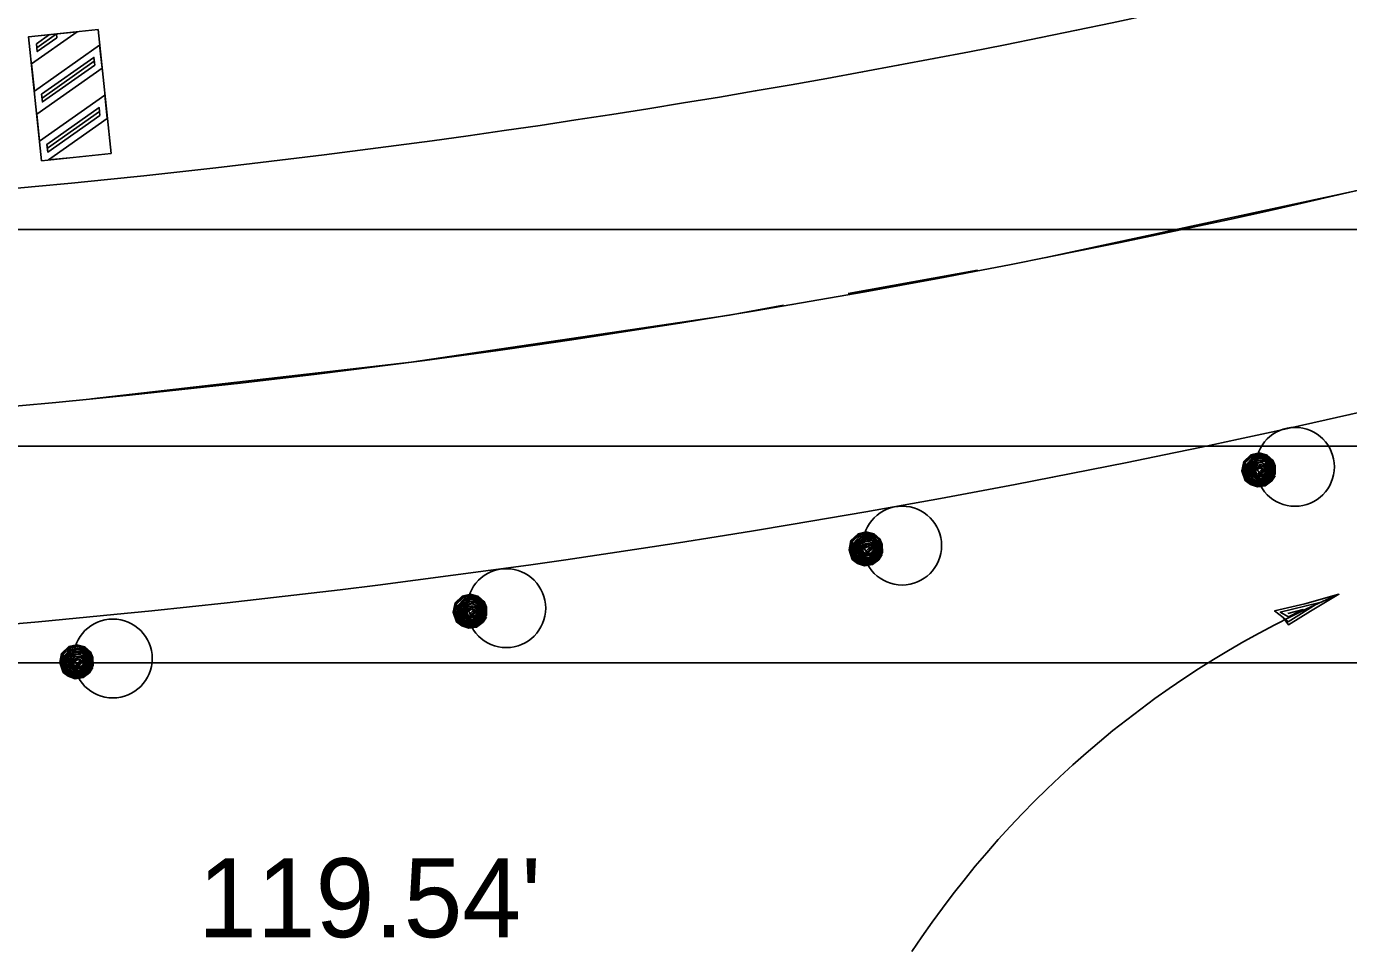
# Model space of a CAD drawing. Extents: x 2143432 to 2146738, y 2149567 to 2150649.
# Drawn here: x 2146302.95 to 2146343.22, y 2150486.71 to 2150514.87 of the extents above; entities that cross this region are included whole.
import ezdxf

# ---------------------------------------------------------------- set-up
doc = ezdxf.new("R2010")
doc.units = 0
for name, color, linetype in [('Alignment_EX_20 Centerline', 7, 'Continuous'), ('Design_EX_Roadway Dimensions', 7, 'Continuous'), ('Design_EX_Roadway Notes', 7, 'Continuous'), ('Topo_EOP', 7, 'Continuous'), ('Topo_Traffic Sign', 7, 'Continuous')]:
    doc.layers.add(name, color=color, linetype=linetype)

msp = doc.modelspace()

# ---------------------------------------------------------------- linework, layer by layer
at = {"layer": 'Alignment_EX_20 Centerline'}
for points in [[(2146333.888, 2150507.815), (2146334.006, 2150507.836), (2146343.583, 2150509.901), (2146347.317, 2150510.795), (2146347.317, 2150510.795), (2146354.703, 2150512.486)], [(2146327.984, 2150506.743), (2146331.92, 2150507.457)], [(2146304.88, 2150503.529), (2146304.94, 2150503.533), (2146314.674, 2150504.651), (2146324.366, 2150506.086), (2146326.016, 2150506.385)], [(2146282.059, 2150502.095), (2146303.393, 2150502.095)], [(2146303.393, 2150502.095), (2146324.726, 2150502.095)], [(2146326.726, 2150502.095), (2146330.726, 2150502.095)], [(2146332.726, 2150502.095), (2146354.059, 2150502.095)]]:
    msp.add_lwpolyline(points, dxfattribs=at)
at = {"layer": 'Design_EX_Roadway Notes'}
msp.add_lwpolyline([(2146341.231, 2150496.883), (2146341.396, 2150496.655), (2146342.062, 2150497.071), (2146342.927, 2150497.585), (2146341.891, 2150497.297), (2146340.968, 2150497.078), (2146341.231, 2150496.883), (2146341.378, 2150496.749), (2146342.311, 2150497.321), (2146341.141, 2150497.043), (2146341.394, 2150496.898), (2146341.838, 2150497.124), (2146341.37, 2150497.001)], dxfattribs=at)
msp.add_arc((2146354.704, 2150470.294), 29.724, 113.3411, 146.4808, dxfattribs=at)
at = {"layer": 'Topo_EOP'}
for p, q in [((2146213.046, 2150508.695), (2146496.861, 2150508.695)), ((2146213.046, 2150495.495), (2146633.046, 2150495.495))]:
    msp.add_line(p, q, dxfattribs=at)
for radius in [293.4, 306.6]:
    msp.add_arc((2146275.593, 2150802.095), radius, 270, 283.83225, dxfattribs=at)
at = {"layer": 'Topo_Traffic Sign'}
msp.add_line((2146223.393, 2150502.095), (2146626.689, 2150502.095), dxfattribs=at)
for points in [[(2146303.022, 2150514.559), (2146305.134, 2150514.781), (2146305.53, 2150511.01), (2146303.418, 2150510.788), (2146303.022, 2150514.559), (2146304.5, 2150514.714), (2146303.109, 2150513.735), (2146303.195, 2150512.909), (2146305.183, 2150514.309), (2146305.257, 2150513.602), (2146303.27, 2150512.202), (2146303.356, 2150511.377), (2146305.344, 2150512.778), (2146305.418, 2150512.071), (2146303.629, 2150510.811), (2146304.262, 2150510.877), (2146304.263, 2150510.867)], [(2146303.257, 2150514.345), (2146303.282, 2150514.11), (2146303.879, 2150514.531), (2146303.866, 2150514.647), (2146303.27, 2150514.227), (2146303.257, 2150514.345), (2146303.655, 2150514.625)], [(2146305.009, 2150513.934), (2146303.418, 2150512.812), (2146303.443, 2150512.579), (2146305.033, 2150513.698), (2146305.009, 2150513.934), (2146305.021, 2150513.815), (2146303.431, 2150512.695)], [(2146303.579, 2150511.282), (2146303.604, 2150511.047), (2146305.194, 2150512.167), (2146305.17, 2150512.402), (2146303.579, 2150511.282), (2146303.591, 2150511.165), (2146305.182, 2150512.284)], [(2146304.686, 2150510.912), (2146304.685, 2150510.921)], [(2146340.985, 2150501.197), (2146340.885, 2150501.037), (2146340.685, 2150500.891), (2146340.448, 2150500.853), (2146340.233, 2150500.927), (2146340.073, 2150501.046), (2146339.973, 2150501.343), (2146340.029, 2150501.625), (2146340.247, 2150501.831), (2146340.498, 2150501.889), (2146340.741, 2150501.825), (2146340.915, 2150501.67), (2146340.984, 2150501.497), (2146340.991, 2150501.253), (2146340.87, 2150501.07), (2146340.683, 2150500.927), (2146340.461, 2150500.887), (2146340.299, 2150500.946), (2146340.101, 2150501.046), (2146340.032, 2150501.238), (2146340, 2150501.435), (2146340.049, 2150501.609), (2146340.262, 2150501.809), (2146340.501, 2150501.863), (2146340.738, 2150501.808), (2146340.9, 2150501.661), (2146340.958, 2150501.491), (2146340.968, 2150501.255), (2146340.851, 2150501.083), (2146340.675, 2150500.96), (2146340.455, 2150500.913), (2146340.265, 2150500.983), (2146340.114, 2150501.061), (2146340.065, 2150501.25), (2146340.019, 2150501.417), (2146340.077, 2150501.591), (2146340.281, 2150501.781), (2146340.507, 2150501.83), (2146340.734, 2150501.782), (2146340.88, 2150501.639), (2146340.941, 2150501.487), (2146340.922, 2150501.255), (2146340.833, 2150501.107), (2146340.655, 2150500.973), (2146340.445, 2150500.943), (2146340.269, 2150501.004), (2146340.157, 2150501.088), (2146340.1, 2150501.232), (2146340.047, 2150501.411), (2146340.112, 2150501.544), (2146340.294, 2150501.74), (2146340.517, 2150501.787), (2146340.732, 2150501.747), (2146340.86, 2150501.603), (2146340.926, 2150501.477), (2146340.885, 2150501.269), (2146340.811, 2150501.127), (2146340.635, 2150501), (2146340.443, 2150500.969), (2146340.283, 2150501.028), (2146340.179, 2150501.114), (2146340.123, 2150501.262), (2146340.082, 2150501.408), (2146340.143, 2150501.526), (2146340.31, 2150501.709), (2146340.517, 2150501.761), (2146340.72, 2150501.72), (2146340.846, 2150501.588), (2146340.88, 2150501.453), (2146340.862, 2150501.272), (2146340.809, 2150501.153), (2146340.618, 2150501.026), (2146340.459, 2150501.01), (2146340.301, 2150501.059), (2146340.209, 2150501.133), (2146340.142, 2150501.279), (2146340.116, 2150501.411), (2146340.173, 2150501.513), (2146340.331, 2150501.689), (2146340.529, 2150501.729), (2146340.722, 2150501.687), (2146340.821, 2150501.577), (2146340.851, 2150501.429), (2146340.822, 2150501.286), (2146340.776, 2150501.18), (2146340.612, 2150501.049), (2146340.462, 2150501.033), (2146340.333, 2150501.083), (2146340.248, 2150501.147), (2146340.184, 2150501.219), (2146340.161, 2150501.28), (2146340.147, 2150501.39), (2146340.207, 2150501.503), (2146340.303, 2150501.615), (2146340.397, 2150501.669), (2146340.551, 2150501.684), (2146340.692, 2150501.668), (2146340.808, 2150501.55), (2146340.819, 2150501.427), (2146340.788, 2150501.283), (2146340.718, 2150501.166)], [(2146340.718, 2150501.166), (2146340.6, 2150501.074), (2146340.456, 2150501.068), (2146340.317, 2150501.157), (2146340.237, 2150501.211), (2146340.192, 2150501.294), (2146340.198, 2150501.391), (2146340.228, 2150501.483), (2146340.309, 2150501.564), (2146340.421, 2150501.637), (2146340.522, 2150501.658), (2146340.626, 2150501.654), (2146340.698, 2150501.591), (2146340.81, 2150501.435), (2146340.746, 2150501.274), (2146340.657, 2150501.16), (2146340.567, 2150501.109), (2146340.438, 2150501.108), (2146340.332, 2150501.189), (2146340.264, 2150501.277), (2146340.261, 2150501.363), (2146340.287, 2150501.461), (2146340.365, 2150501.532), (2146340.465, 2150501.58), (2146340.559, 2150501.6), (2146340.721, 2150501.532), (2146340.777, 2150501.428), (2146340.722, 2150501.316), (2146340.671, 2150501.225), (2146340.591, 2150501.172), (2146340.453, 2150501.151), (2146340.357, 2150501.175), (2146340.287, 2150501.221), (2146340.248, 2150501.271), (2146340.233, 2150501.416), (2146340.266, 2150501.477), (2146340.351, 2150501.551), (2146340.463, 2150501.597), (2146340.572, 2150501.62), (2146340.654, 2150501.637), (2146340.729, 2150501.607), (2146340.788, 2150501.536), (2146340.724, 2150501.424), (2146340.717, 2150501.329), (2146340.648, 2150501.249), (2146340.51, 2150501.185), (2146340.391, 2150501.177), (2146340.327, 2150501.237), (2146340.307, 2150501.304), (2146340.312, 2150501.388), (2146340.348, 2150501.46), (2146340.447, 2150501.515), (2146340.542, 2150501.54), (2146340.68, 2150501.503), (2146340.701, 2150501.449), (2146340.692, 2150501.365), (2146340.581, 2150501.276), (2146340.489, 2150501.202), (2146340.39, 2150501.216), (2146340.348, 2150501.275), (2146340.343, 2150501.343), (2146340.372, 2150501.418), (2146340.529, 2150501.499), (2146340.666, 2150501.463), (2146340.669, 2150501.39), (2146340.575, 2150501.307), (2146340.461, 2150501.241), (2146340.387, 2150501.277), (2146340.392, 2150501.356), (2146340.518, 2150501.424), (2146340.612, 2150501.43), (2146340.484, 2150501.297), (2146340.457, 2150501.351), (2146340.415, 2150501.41), (2146340.549, 2150501.451), (2146340.641, 2150501.399), (2146340.561, 2150501.339)], [(2146329.021, 2150498.798), (2146328.92, 2150498.637), (2146328.72, 2150498.491), (2146328.483, 2150498.454), (2146328.268, 2150498.527), (2146328.108, 2150498.647), (2146328.009, 2150498.944), (2146328.064, 2150499.225), (2146328.283, 2150499.431), (2146328.533, 2150499.489), (2146328.777, 2150499.426), (2146328.95, 2150499.271), (2146329.019, 2150499.098), (2146329.026, 2150498.853), (2146328.905, 2150498.671), (2146328.718, 2150498.527), (2146328.496, 2150498.488), (2146328.334, 2150498.547), (2146328.136, 2150498.647), (2146328.067, 2150498.839), (2146328.035, 2150499.036), (2146328.084, 2150499.21), (2146328.297, 2150499.41), (2146328.537, 2150499.464), (2146328.773, 2150499.409), (2146328.935, 2150499.261), (2146328.993, 2150499.092), (2146329.003, 2150498.856), (2146328.886, 2150498.684), (2146328.711, 2150498.561), (2146328.49, 2150498.514), (2146328.301, 2150498.584), (2146328.149, 2150498.662), (2146328.1, 2150498.851), (2146328.054, 2150499.018), (2146328.112, 2150499.192), (2146328.316, 2150499.382), (2146328.543, 2150499.431), (2146328.769, 2150499.383), (2146328.915, 2150499.24), (2146328.976, 2150499.088), (2146328.957, 2150498.856), (2146328.868, 2150498.708), (2146328.691, 2150498.574), (2146328.481, 2150498.544), (2146328.304, 2150498.605), (2146328.193, 2150498.689), (2146328.135, 2150498.833), (2146328.082, 2150499.011), (2146328.147, 2150499.145), (2146328.329, 2150499.341), (2146328.552, 2150499.388), (2146328.767, 2150499.348), (2146328.895, 2150499.204), (2146328.961, 2150499.078), (2146328.92, 2150498.87), (2146328.847, 2150498.727), (2146328.67, 2150498.601), (2146328.478, 2150498.57), (2146328.318, 2150498.629), (2146328.214, 2150498.715), (2146328.159, 2150498.863), (2146328.117, 2150499.009), (2146328.178, 2150499.127), (2146328.345, 2150499.309), (2146328.553, 2150499.362), (2146328.755, 2150499.321), (2146328.881, 2150499.189), (2146328.915, 2150499.053), (2146328.897, 2150498.873), (2146328.844, 2150498.754), (2146328.653, 2150498.627), (2146328.494, 2150498.611), (2146328.336, 2150498.66), (2146328.244, 2150498.734), (2146328.177, 2150498.879), (2146328.151, 2150499.011), (2146328.208, 2150499.114), (2146328.367, 2150499.29), (2146328.564, 2150499.329), (2146328.757, 2150499.287), (2146328.856, 2150499.178), (2146328.886, 2150499.03), (2146328.857, 2150498.887), (2146328.811, 2150498.781), (2146328.647, 2150498.65), (2146328.497, 2150498.633), (2146328.368, 2150498.684), (2146328.283, 2150498.747), (2146328.219, 2150498.819), (2146328.196, 2150498.881), (2146328.183, 2150498.991), (2146328.242, 2150499.104), (2146328.338, 2150499.215), (2146328.432, 2150499.27), (2146328.586, 2150499.285), (2146328.727, 2150499.269), (2146328.843, 2150499.151), (2146328.855, 2150499.028), (2146328.823, 2150498.884), (2146328.753, 2150498.767)], [(2146328.753, 2150498.767), (2146328.635, 2150498.675), (2146328.491, 2150498.669), (2146328.352, 2150498.757), (2146328.273, 2150498.811), (2146328.227, 2150498.895), (2146328.233, 2150498.992), (2146328.263, 2150499.084), (2146328.344, 2150499.165), (2146328.457, 2150499.238), (2146328.557, 2150499.259), (2146328.661, 2150499.255), (2146328.733, 2150499.191), (2146328.845, 2150499.036), (2146328.781, 2150498.875), (2146328.693, 2150498.761), (2146328.603, 2150498.709), (2146328.473, 2150498.709), (2146328.367, 2150498.79), (2146328.299, 2150498.878), (2146328.296, 2150498.963), (2146328.322, 2150499.062), (2146328.4, 2150499.133), (2146328.5, 2150499.181), (2146328.594, 2150499.201), (2146328.756, 2150499.133), (2146328.812, 2150499.029), (2146328.757, 2150498.917), (2146328.706, 2150498.825), (2146328.627, 2150498.773), (2146328.489, 2150498.751), (2146328.393, 2150498.775), (2146328.322, 2150498.822), (2146328.283, 2150498.872), (2146328.268, 2150499.017), (2146328.301, 2150499.077), (2146328.387, 2150499.152), (2146328.499, 2150499.198), (2146328.607, 2150499.221), (2146328.689, 2150499.238), (2146328.765, 2150499.207), (2146328.823, 2150499.137), (2146328.759, 2150499.025), (2146328.752, 2150498.93), (2146328.683, 2150498.85), (2146328.545, 2150498.786), (2146328.426, 2150498.777), (2146328.362, 2150498.837), (2146328.343, 2150498.905), (2146328.347, 2150498.989), (2146328.383, 2150499.061), (2146328.483, 2150499.116), (2146328.577, 2150499.141), (2146328.715, 2150499.104), (2146328.736, 2150499.05), (2146328.727, 2150498.966), (2146328.616, 2150498.877), (2146328.524, 2150498.803), (2146328.425, 2150498.817), (2146328.383, 2150498.876), (2146328.379, 2150498.944), (2146328.407, 2150499.019), (2146328.565, 2150499.099), (2146328.701, 2150499.064), (2146328.705, 2150498.991), (2146328.61, 2150498.907), (2146328.496, 2150498.841), (2146328.423, 2150498.877), (2146328.427, 2150498.957), (2146328.553, 2150499.025), (2146328.647, 2150499.031), (2146328.519, 2150498.898), (2146328.493, 2150498.951), (2146328.45, 2150499.011), (2146328.585, 2150499.051), (2146328.676, 2150499), (2146328.596, 2150498.939)], [(2146316.965, 2150496.893), (2146316.864, 2150496.733), (2146316.664, 2150496.587), (2146316.427, 2150496.549), (2146316.212, 2150496.623), (2146316.052, 2150496.742), (2146315.953, 2150497.039), (2146316.008, 2150497.321), (2146316.227, 2150497.527), (2146316.477, 2150497.585), (2146316.721, 2150497.521), (2146316.894, 2150497.366), (2146316.963, 2150497.193), (2146316.97, 2150496.949), (2146316.849, 2150496.766), (2146316.662, 2150496.623), (2146316.44, 2150496.583), (2146316.278, 2150496.642), (2146316.08, 2150496.742), (2146316.011, 2150496.934), (2146315.979, 2150497.131), (2146316.028, 2150497.305), (2146316.241, 2150497.505), (2146316.481, 2150497.559), (2146316.717, 2150497.504), (2146316.879, 2150497.357), (2146316.937, 2150497.187), (2146316.947, 2150496.951), (2146316.83, 2150496.779), (2146316.655, 2150496.656), (2146316.434, 2150496.609), (2146316.245, 2150496.679), (2146316.093, 2150496.757), (2146316.044, 2150496.946), (2146315.998, 2150497.113), (2146316.056, 2150497.287), (2146316.26, 2150497.477), (2146316.487, 2150497.526), (2146316.713, 2150497.478), (2146316.859, 2150497.335), (2146316.92, 2150497.183), (2146316.901, 2150496.951), (2146316.812, 2150496.803), (2146316.635, 2150496.669), (2146316.425, 2150496.639), (2146316.248, 2150496.7), (2146316.137, 2150496.784), (2146316.079, 2150496.928), (2146316.026, 2150497.107), (2146316.091, 2150497.24), (2146316.273, 2150497.436), (2146316.496, 2150497.483), (2146316.711, 2150497.443), (2146316.839, 2150497.299), (2146316.905, 2150497.173), (2146316.864, 2150496.965), (2146316.791, 2150496.823), (2146316.614, 2150496.696), (2146316.422, 2150496.665), (2146316.262, 2150496.724), (2146316.158, 2150496.81), (2146316.103, 2150496.958), (2146316.061, 2150497.104), (2146316.122, 2150497.222), (2146316.289, 2150497.405), (2146316.497, 2150497.457), (2146316.699, 2150497.416), (2146316.825, 2150497.284), (2146316.859, 2150497.149), (2146316.841, 2150496.968), (2146316.788, 2150496.849), (2146316.597, 2150496.722), (2146316.438, 2150496.706), (2146316.28, 2150496.755), (2146316.188, 2150496.829), (2146316.121, 2150496.975), (2146316.095, 2150497.107), (2146316.152, 2150497.209), (2146316.311, 2150497.385), (2146316.508, 2150497.425), (2146316.701, 2150497.383), (2146316.8, 2150497.273), (2146316.83, 2150497.125), (2146316.801, 2150496.982), (2146316.755, 2150496.876), (2146316.591, 2150496.745), (2146316.441, 2150496.729), (2146316.312, 2150496.779), (2146316.227, 2150496.843), (2146316.163, 2150496.915), (2146316.14, 2150496.976), (2146316.127, 2150497.086), (2146316.186, 2150497.199), (2146316.282, 2150497.311), (2146316.376, 2150497.365), (2146316.53, 2150497.38), (2146316.671, 2150497.364), (2146316.787, 2150497.246), (2146316.799, 2150497.123), (2146316.767, 2150496.979), (2146316.697, 2150496.862)], [(2146316.697, 2150496.862), (2146316.579, 2150496.77), (2146316.435, 2150496.764), (2146316.296, 2150496.853), (2146316.217, 2150496.907), (2146316.171, 2150496.99), (2146316.177, 2150497.087), (2146316.207, 2150497.179), (2146316.288, 2150497.26), (2146316.401, 2150497.333), (2146316.501, 2150497.354), (2146316.605, 2150497.35), (2146316.677, 2150497.287), (2146316.789, 2150497.131), (2146316.725, 2150496.97), (2146316.637, 2150496.856), (2146316.547, 2150496.805), (2146316.417, 2150496.804), (2146316.311, 2150496.885), (2146316.243, 2150496.973), (2146316.24, 2150497.059), (2146316.266, 2150497.157), (2146316.344, 2150497.228), (2146316.444, 2150497.276), (2146316.538, 2150497.296), (2146316.7, 2150497.228), (2146316.756, 2150497.124), (2146316.701, 2150497.012), (2146316.65, 2150496.921), (2146316.571, 2150496.868), (2146316.433, 2150496.847), (2146316.337, 2150496.871), (2146316.266, 2150496.917), (2146316.227, 2150496.967), (2146316.212, 2150497.112), (2146316.245, 2150497.173), (2146316.331, 2150497.247), (2146316.443, 2150497.293), (2146316.551, 2150497.316), (2146316.633, 2150497.333), (2146316.709, 2150497.303), (2146316.767, 2150497.232), (2146316.703, 2150497.12), (2146316.696, 2150497.025), (2146316.627, 2150496.945), (2146316.489, 2150496.881), (2146316.37, 2150496.873), (2146316.306, 2150496.933), (2146316.287, 2150497), (2146316.291, 2150497.084), (2146316.327, 2150497.156), (2146316.427, 2150497.211), (2146316.521, 2150497.236), (2146316.659, 2150497.199), (2146316.68, 2150497.145), (2146316.671, 2150497.061), (2146316.56, 2150496.972), (2146316.468, 2150496.898), (2146316.369, 2150496.912), (2146316.327, 2150496.971), (2146316.323, 2150497.039), (2146316.351, 2150497.114), (2146316.509, 2150497.195), (2146316.645, 2150497.159), (2146316.649, 2150497.086), (2146316.554, 2150497.003), (2146316.44, 2150496.937), (2146316.367, 2150496.973), (2146316.371, 2150497.052), (2146316.497, 2150497.12), (2146316.591, 2150497.126), (2146316.463, 2150496.993), (2146316.437, 2150497.047), (2146316.394, 2150497.106), (2146316.529, 2150497.147), (2146316.62, 2150497.095), (2146316.54, 2150497.035)], [(2146304.981, 2150495.36), (2146304.88, 2150495.199), (2146304.68, 2150495.053), (2146304.443, 2150495.016), (2146304.228, 2150495.089), (2146304.068, 2150495.209), (2146303.969, 2150495.506), (2146304.024, 2150495.787), (2146304.243, 2150495.993), (2146304.493, 2150496.051), (2146304.737, 2150495.988), (2146304.91, 2150495.833), (2146304.979, 2150495.66), (2146304.986, 2150495.415), (2146304.865, 2150495.233), (2146304.678, 2150495.089), (2146304.456, 2150495.05), (2146304.294, 2150495.109), (2146304.096, 2150495.209), (2146304.027, 2150495.401), (2146303.995, 2150495.598), (2146304.044, 2150495.772), (2146304.257, 2150495.972), (2146304.497, 2150496.026), (2146304.733, 2150495.971), (2146304.895, 2150495.823), (2146304.953, 2150495.654), (2146304.963, 2150495.418), (2146304.846, 2150495.246), (2146304.671, 2150495.123), (2146304.45, 2150495.076), (2146304.261, 2150495.146), (2146304.109, 2150495.224), (2146304.06, 2150495.413), (2146304.014, 2150495.58), (2146304.072, 2150495.754), (2146304.276, 2150495.944), (2146304.503, 2150495.993), (2146304.729, 2150495.945), (2146304.875, 2150495.802), (2146304.936, 2150495.65), (2146304.917, 2150495.418), (2146304.828, 2150495.27), (2146304.651, 2150495.136), (2146304.441, 2150495.106), (2146304.264, 2150495.167), (2146304.153, 2150495.251), (2146304.095, 2150495.395), (2146304.042, 2150495.573), (2146304.107, 2150495.707), (2146304.289, 2150495.903), (2146304.512, 2150495.95), (2146304.727, 2150495.91), (2146304.855, 2150495.766), (2146304.921, 2150495.64), (2146304.88, 2150495.432), (2146304.807, 2150495.289), (2146304.63, 2150495.163), (2146304.438, 2150495.132), (2146304.278, 2150495.191), (2146304.174, 2150495.277), (2146304.119, 2150495.425), (2146304.077, 2150495.571), (2146304.138, 2150495.689), (2146304.305, 2150495.871), (2146304.513, 2150495.924), (2146304.715, 2150495.883), (2146304.841, 2150495.751), (2146304.875, 2150495.615), (2146304.857, 2150495.435), (2146304.804, 2150495.316), (2146304.613, 2150495.189), (2146304.454, 2150495.173), (2146304.296, 2150495.222), (2146304.204, 2150495.296), (2146304.137, 2150495.441), (2146304.111, 2150495.573), (2146304.168, 2150495.676), (2146304.327, 2150495.852), (2146304.524, 2150495.891), (2146304.717, 2150495.849), (2146304.816, 2150495.74), (2146304.846, 2150495.592), (2146304.817, 2150495.449), (2146304.771, 2150495.343), (2146304.607, 2150495.212), (2146304.457, 2150495.195), (2146304.328, 2150495.246), (2146304.243, 2150495.309), (2146304.179, 2150495.381), (2146304.156, 2150495.443), (2146304.143, 2150495.553), (2146304.202, 2150495.666), (2146304.298, 2150495.777), (2146304.392, 2150495.832), (2146304.546, 2150495.847), (2146304.687, 2150495.831), (2146304.803, 2150495.713), (2146304.815, 2150495.59), (2146304.783, 2150495.446), (2146304.713, 2150495.329)], [(2146304.713, 2150495.329), (2146304.595, 2150495.237), (2146304.451, 2150495.231), (2146304.312, 2150495.319), (2146304.233, 2150495.373), (2146304.187, 2150495.457), (2146304.193, 2150495.554), (2146304.223, 2150495.646), (2146304.304, 2150495.727), (2146304.417, 2150495.8), (2146304.517, 2150495.821), (2146304.621, 2150495.817), (2146304.693, 2150495.753), (2146304.805, 2150495.598), (2146304.741, 2150495.437), (2146304.653, 2150495.323), (2146304.563, 2150495.271), (2146304.433, 2150495.271), (2146304.327, 2150495.352), (2146304.259, 2150495.44), (2146304.256, 2150495.525), (2146304.282, 2150495.624), (2146304.36, 2150495.695), (2146304.46, 2150495.743), (2146304.554, 2150495.763), (2146304.716, 2150495.695), (2146304.772, 2150495.591), (2146304.717, 2150495.479), (2146304.666, 2150495.387), (2146304.587, 2150495.335), (2146304.449, 2150495.313), (2146304.353, 2150495.337), (2146304.282, 2150495.384), (2146304.243, 2150495.434), (2146304.228, 2150495.579), (2146304.261, 2150495.639), (2146304.347, 2150495.714), (2146304.459, 2150495.76), (2146304.567, 2150495.783), (2146304.649, 2150495.8), (2146304.725, 2150495.769), (2146304.783, 2150495.699), (2146304.719, 2150495.587), (2146304.712, 2150495.492), (2146304.643, 2150495.412), (2146304.505, 2150495.348), (2146304.386, 2150495.339), (2146304.322, 2150495.399), (2146304.303, 2150495.467), (2146304.307, 2150495.551), (2146304.343, 2150495.623), (2146304.443, 2150495.678), (2146304.537, 2150495.703), (2146304.675, 2150495.666), (2146304.696, 2150495.612), (2146304.687, 2150495.528), (2146304.576, 2150495.439), (2146304.484, 2150495.365), (2146304.385, 2150495.379), (2146304.343, 2150495.438), (2146304.339, 2150495.506), (2146304.367, 2150495.581), (2146304.525, 2150495.661), (2146304.661, 2150495.626), (2146304.665, 2150495.553), (2146304.57, 2150495.469), (2146304.456, 2150495.403), (2146304.383, 2150495.439), (2146304.387, 2150495.519), (2146304.513, 2150495.587), (2146304.607, 2150495.593), (2146304.479, 2150495.46), (2146304.453, 2150495.513), (2146304.41, 2150495.573), (2146304.545, 2150495.613), (2146304.636, 2150495.562), (2146304.556, 2150495.501)]]:
    msp.add_lwpolyline(points, dxfattribs=at)
for centre in [(2146341.591, 2150501.467), (2146329.626, 2150499.068), (2146317.57, 2150497.163), (2146305.586, 2150495.63)]:
    msp.add_circle(centre, 1.2, dxfattribs=at)
msp.add_arc((2146275.593, 2150802.095), 300, 270, 283.83225, dxfattribs=at)

# ---------------------------------------------------------------- texts
at = {"layer": 'Design_EX_Roadway Dimensions'}
msp.add_text("119.54'", height=2.4056, dxfattribs=at).set_placement((2146308.181, 2150487.144))

doc.saveas('drawing.dxf')
